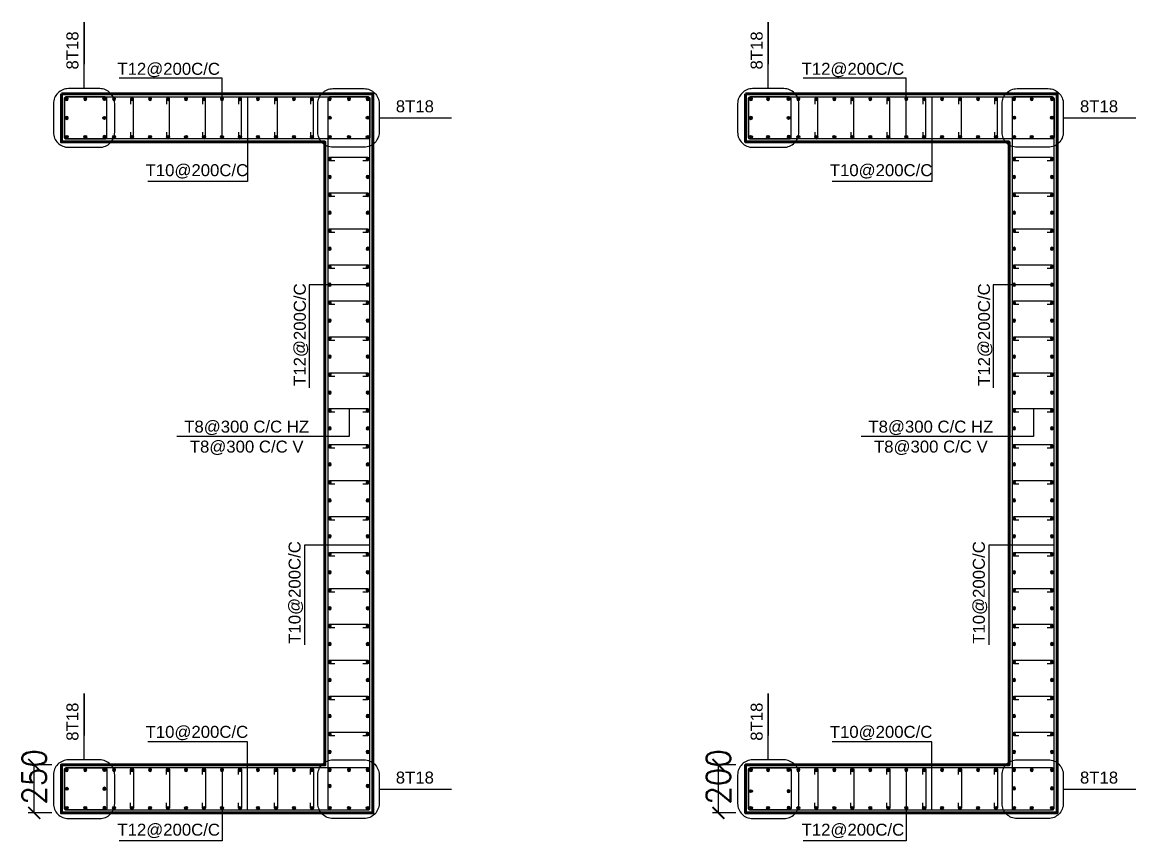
# Model space of a CAD drawing. Header units: millimetres. Extents: x -967280 to 3852, y 2833 to 1955156.
# Drawn here: x -398028 to -391557, y 467041 to 471796 of the extents above; entities that cross this region are included whole.
import ezdxf

# ---------------------------------------------------------------- set-up
doc = ezdxf.new("R2010")
doc.units = ezdxf.units.MM
doc.header["$LTSCALE"] = 1000
doc.header["$PDMODE"] = 35
doc.header["$PDSIZE"] = 25
for name, color, linetype in [('A-WALL-LOW', 4, 'Continuous'), ('BARS', 1, 'Continuous'), ('S -Beams', 2, 'Continuous'), ('ST-STEEL', 4, 'Continuous'), ('ST-TEXT', 3, 'Continuous')]:
    doc.layers.add(name, color=color, linetype=linetype)
doc.layers.add('ST-001-COL-SEC', color=6, linetype='Continuous', lineweight=60)
doc.styles.add('DIM 1', font='arial.ttf', dxfattribs={"width": 0.8})
doc.styles.add('STRECTURAL', font='arial.ttf')
doc.styles.add('TUNELNO', font='romans.shx', dxfattribs={"width": 0.9})
doc.styles.add('TXT DIM 25', font='arial.ttf')
doc.dimstyles.new('50', dxfattribs={"dimscale": 0.666667, "dimtxt": 0.5, "dimasz": 0.12, "dimexe": 0.1, "dimexo": 0.08, "dimgap": 0.15, "dimtad": 1, "dimlfac": 0.4, "dimzin": 4, "dimdsep": 46, "dimtxsty": 'DIM 1', "dimblk": 'ARCHTICK', "dimcen": 0.09, "dimdle": 0.1, "dimclrd": 1, "dimclre": 252, "dimclrt": 2, "dimadec": 0, "dimazin": 0, "dimtfac": 1, "dimtix": 1, "dimtmove": 0, "dimatfit": 3, "dimfxl": 33, "dimtolj": 1, "dimtzin": 0, "dimarcsym": 0})
doc.dimstyles.new('Copy(2) of DSEC', dxfattribs={"dimtxt": 200, "dimasz": 100, "dimexe": 50, "dimexo": 80, "dimgap": 100, "dimtad": 1, "dimdec": 0, "dimrnd": 5, "dimzin": 0, "dimdsep": 46, "dimtxsty": 'TUNELNO', "dimblk": 'ARCHTICK', "dimcen": 0.09, "dimclrd": 1, "dimclre": 1, "dimclrt": 3, "dimadec": 0, "dimazin": 0, "dimtfac": 0.78125, "dimtdec": 0, "dimtix": 1, "dimtmove": 2, "dimatfit": 3, "dimldrblk": 'ARCHTICK', "dimfxl": 1, "dimtolj": 1, "dimtzin": 0, "dimarcsym": 0})
doc.dimstyles.new('ST- DIM1-25', dxfattribs={"dimscale": 0.025, "dimtxt": 1000, "dimasz": 1000, "dimexe": 1000, "dimexo": 1000, "dimgap": 0.5, "dimtad": 2, "dimdec": 0, "dimrnd": 5, "dimzin": 0, "dimdsep": 46, "dimtxsty": 'TXT DIM 25', "dimblk": 'ARCHTICK', "dimcen": 90, "dimdle": 1000, "dimclrd": 1, "dimclre": 1, "dimclrt": 3, "dimadec": 1, "dimazin": 0, "dimtfac": 1, "dimtdec": 0, "dimtofl": 0, "dimtmove": 0, "dimatfit": 3, "dimfxl": 1, "dimtolj": 1, "dimtzin": 0, "dimarcsym": 0})

# ---------------------------------------------------------------- blocks, each defined once
blk = doc.blocks.new('D25')
at = {"layer": 'BARS'}
h = blk.add_hatch(color=256, dxfattribs=at)
h.dxf.hatch_style = 1
edge = h.paths.add_edge_path()
edge.add_arc((0, 0), 12.5, 0, 360)
at = {"layer": 'BARS', "color": 1}
blk.add_circle((0, 0), 12.5, dxfattribs=at)
at = {"layer": 'Defpoints'}
for p, q in [((12.5, 0), (-12.5, 0)), ((0, -12.5), (0, 12.5))]:
    blk.add_line(p, q, dxfattribs=at)
at = {"layer": 'ST-STEEL'}
blk.add_circle((0, 0), 12.5, dxfattribs=at)
blk = doc.blocks.new('_ArchTick')
at = {"color": 0, "linetype": 'ByBlock', "const_width": 0.15}
blk.add_lwpolyline([(-0.5, -0.5), (0.5, 0.5)], dxfattribs=at)
blk = doc.blocks.new('*D69')
at = {"layer": 'Defpoints', "color": 0, "transparency": 16777216}
for p in [(548334, 1629839.3), (548560.2, 1629839.3), (548560.2, 1629439.3)]:
    blk.add_point(p, dxfattribs=at)
at = {"layer": 'S -Beams', "color": 1, "lineweight": -2, "transparency": 16777216}
for p, q in [((548480.2, 1629839.3), (548284, 1629839.3)), ((548334, 1629439.3), (548334, 1629839.3)), ((548480.2, 1629439.3), (548284, 1629439.3))]:
    blk.add_line(p, q, dxfattribs=at)
at = {"layer": 'S -Beams', "color": 1, "lineweight": -2, "transparency": 16777216, "xscale": 100, "yscale": 100, "zscale": 100}
for p, rotation in [((548334, 1629839.3), 90), ((548334, 1629439.3), 270)]:
    blk.add_blockref('_ArchTick', p, dxfattribs=dict(at, rotation=rotation))
at = {"layer": 'S -Beams', "color": 3, "transparency": 16777216, "insert": (548334, 1629739.3), "char_height": 200, "attachment_point": 5, "rotation": 90, "style": 'TUNELNO'}
blk.add_mtext('\\A1;250', dxfattribs=at)
blk = doc.blocks.new('*D73')
at = {"layer": 'Defpoints', "color": 0, "transparency": 16777216}
for p in [(554044.6, 1629839.3), (554270.8, 1629839.3), (554270.8, 1629439.3)]:
    blk.add_point(p, dxfattribs=at)
at = {"layer": 'S -Beams', "color": 1, "lineweight": -2, "transparency": 16777216}
for p, q in [((554190.8, 1629839.3), (553994.6, 1629839.3)), ((554044.6, 1629439.3), (554044.6, 1629839.3)), ((554190.8, 1629439.3), (553994.6, 1629439.3))]:
    blk.add_line(p, q, dxfattribs=at)
at = {"layer": 'S -Beams', "color": 1, "lineweight": -2, "transparency": 16777216, "xscale": 100, "yscale": 100, "zscale": 100}
for p, rotation in [((554044.6, 1629839.3), 90), ((554044.6, 1629439.3), 270)]:
    blk.add_blockref('_ArchTick', p, dxfattribs=dict(at, rotation=rotation))
at = {"layer": 'S -Beams', "color": 3, "transparency": 16777216, "insert": (554044.6, 1629739.3), "char_height": 200, "attachment_point": 5, "rotation": 90, "style": 'TUNELNO'}
blk.add_mtext('\\A1;200', dxfattribs=at)
blk = doc.blocks.new('ST_WAll')
at = {"layer": 'A-WALL-LOW', "color": 1}
for points in [[(548619.3, 1634994.3), (548880.3, 1634994.3, 0.414214), (549005.3, 1635119.3), (549005.3, 1635358.6, 0.414214), (548880.3, 1635483.6), (548619.3, 1635483.6, 0.414214), (548494.3, 1635358.6), (548494.3, 1635119.3, 0.414214)], [(551087.2, 1634994.6), (550826.2, 1634994.6, -0.414214), (550701.2, 1635119.6), (550701.2, 1635358.9, -0.414214), (550826.2, 1635483.9), (551087.2, 1635483.9, -0.414214), (551212.2, 1635358.9), (551212.2, 1635119.6, -0.414214)], [(554329.9, 1634994.3), (554590.9, 1634994.3, 0.414214), (554715.9, 1635119.3), (554715.9, 1635358.6, 0.414214), (554590.9, 1635483.6), (554329.9, 1635483.6, 0.414214), (554204.9, 1635358.6), (554204.9, 1635119.3, 0.414214)], [(556797.8, 1634994.6), (556536.8, 1634994.6, -0.414214), (556411.8, 1635119.6), (556411.8, 1635358.9, -0.414214), (556536.8, 1635483.9), (556797.8, 1635483.9, -0.414214), (556922.8, 1635358.9), (556922.8, 1635119.6, -0.414214)], [(548619.3, 1629392), (548880.3, 1629392, 0.414214), (549005.3, 1629517), (549005.3, 1629756.3, 0.414214), (548880.3, 1629881.3), (548619.3, 1629881.3, 0.414214), (548494.3, 1629756.3), (548494.3, 1629517, 0.414214)], [(551087.2, 1629392.3), (550826.2, 1629392.3, -0.414214), (550701.2, 1629517.3), (550701.2, 1629756.6, -0.414214), (550826.2, 1629881.6), (551087.2, 1629881.6, -0.414214), (551212.2, 1629756.6), (551212.2, 1629517.3, -0.414214)], [(554329.9, 1629392), (554590.9, 1629392, 0.414214), (554715.9, 1629517), (554715.9, 1629756.3, 0.414214), (554590.9, 1629881.3), (554329.9, 1629881.3, 0.414214), (554204.9, 1629756.3), (554204.9, 1629517, 0.414214)], [(556797.8, 1629392.3), (556536.8, 1629392.3, -0.414214), (556411.8, 1629517.3), (556411.8, 1629756.6, -0.414214), (556536.8, 1629881.6), (556797.8, 1629881.6, -0.414214), (556922.8, 1629756.6), (556922.8, 1629517.3, -0.414214)]]:
    blk.add_lwpolyline(points, format="xyb", close=True, dxfattribs=at)
at = {"layer": 'ST-001-COL-SEC'}
for points in [[(548560.2, 1635439.3), (551160.2, 1635439.3), (551160.2, 1629439.3), (548560.2, 1629439.3), (548560.2, 1629839.3), (550760.2, 1629839.3), (550760.2, 1635039.3), (548560.2, 1635039.3)], [(554270.8, 1635439.3), (556870.8, 1635439.3), (556870.8, 1629439.3), (554270.8, 1629439.3), (554270.8, 1629839.3), (556470.8, 1629839.3), (556470.8, 1635039.3), (554270.8, 1635039.3)]]:
    blk.add_lwpolyline(points, close=True, dxfattribs=at)
at = {"layer": 'ST-STEEL'}
for points in [[(548597.7, 1635414.3), (551122.7, 1635414.3, -0.414214), (551135.2, 1635401.8), (551135.2, 1635076.8, -0.414214), (551122.7, 1635064.3), (548597.7, 1635064.3, -0.414214), (548585.2, 1635076.8), (548585.2, 1635401.8, -0.414214)], [(548597.7, 1635064.3), (548927.2, 1635064.3, 0.414214), (548939.7, 1635076.8), (548939.7, 1635401.8, 0.414214), (548927.2, 1635414.3), (548597.7, 1635414.3, 0.414214), (548585.2, 1635401.8), (548585.2, 1635076.8, 0.414214)], [(551122.7, 1635414.3), (550797.7, 1635414.3, 0.414214), (550785.2, 1635401.8), (550785.2, 1629476.8, 0.414214), (550797.7, 1629464.3), (551122.7, 1629464.3, 0.414214), (551135.2, 1629476.8), (551135.2, 1635401.8, 0.414214)], [(554308.3, 1635414.3), (556833.3, 1635414.3, -0.414214), (556845.8, 1635401.8), (556845.8, 1635076.8, -0.414214), (556833.3, 1635064.3), (554308.3, 1635064.3, -0.414214), (554295.8, 1635076.8), (554295.8, 1635401.8, -0.414214)], [(554308.3, 1635064.3), (554637.8, 1635064.3, 0.414214), (554650.3, 1635076.8), (554650.3, 1635401.8, 0.414214), (554637.8, 1635414.3), (554308.3, 1635414.3, 0.414214), (554295.8, 1635401.8), (554295.8, 1635076.8, 0.414214)], [(556833.3, 1635414.3), (556508.3, 1635414.3, 0.414214), (556495.8, 1635401.8), (556495.8, 1629476.8, 0.414214), (556508.3, 1629464.3), (556833.3, 1629464.3, 0.414214), (556845.8, 1629476.8), (556845.8, 1635401.8, 0.414214)], [(548597.7, 1629464.3), (551122.7, 1629464.3, 0.414214), (551135.2, 1629476.8), (551135.2, 1629801.8, 0.414214), (551122.7, 1629814.3), (548597.7, 1629814.3, 0.414214), (548585.2, 1629801.8), (548585.2, 1629476.8, 0.414214)], [(548597.7, 1629814.3), (548927.2, 1629814.3, -0.414214), (548939.7, 1629801.8), (548939.7, 1629476.8, -0.414214), (548927.2, 1629464.3), (548597.7, 1629464.3, -0.414214), (548585.2, 1629476.8), (548585.2, 1629801.8, -0.414214)], [(554308.3, 1629464.3), (556833.3, 1629464.3, 0.414214), (556845.8, 1629476.8), (556845.8, 1629801.8, 0.414214), (556833.3, 1629814.3), (554308.3, 1629814.3, 0.414214), (554295.8, 1629801.8), (554295.8, 1629476.8, 0.414214)], [(554308.3, 1629814.3), (554637.8, 1629814.3, -0.414214), (554650.3, 1629801.8), (554650.3, 1629476.8, -0.414214), (554637.8, 1629464.3), (554308.3, 1629464.3, -0.414214), (554295.8, 1629476.8), (554295.8, 1629801.8, -0.414214)]]:
    blk.add_lwpolyline(points, format="xyb", close=True, dxfattribs=at)
for points in [[(549138.6, 1635120.1), (549138.6, 1635078, 1), (549163.6, 1635078), (549163.6, 1635397.5, 1), (549138.6, 1635397.5), (549138.6, 1635355.3)], [(549438.6, 1635120.1), (549438.6, 1635078, 1), (549463.6, 1635078), (549463.6, 1635397.5, 1), (549438.6, 1635397.5), (549438.6, 1635355.3)], [(549738.6, 1635120.1), (549738.6, 1635078, 1), (549763.6, 1635078), (549763.6, 1635397.5, 1), (549738.6, 1635397.5), (549738.6, 1635355.3)], [(550038.6, 1635120.1), (550038.6, 1635078, 1), (550063.6, 1635078), (550063.6, 1635397.5, 1), (550038.6, 1635397.5), (550038.6, 1635355.3)], [(550338.6, 1635120.1), (550338.6, 1635078, 1), (550363.6, 1635078), (550363.6, 1635397.5, 1), (550338.6, 1635397.5), (550338.6, 1635355.3)], [(550638.6, 1635120.1), (550638.6, 1635078, 1), (550663.6, 1635078), (550663.6, 1635397.5, 1), (550638.6, 1635397.5), (550638.6, 1635355.3)], [(554849.2, 1635120.1), (554849.2, 1635078, 1), (554874.2, 1635078), (554874.2, 1635397.5, 1), (554849.2, 1635397.5), (554849.2, 1635355.3)], [(555149.2, 1635120.1), (555149.2, 1635078, 1), (555174.2, 1635078), (555174.2, 1635397.5, 1), (555149.2, 1635397.5), (555149.2, 1635355.3)], [(555449.2, 1635120.1), (555449.2, 1635078, 1), (555474.2, 1635078), (555474.2, 1635397.5, 1), (555449.2, 1635397.5), (555449.2, 1635355.3)], [(555749.2, 1635120.1), (555749.2, 1635078, 1), (555774.2, 1635078), (555774.2, 1635397.5, 1), (555749.2, 1635397.5), (555749.2, 1635355.3)], [(556049.2, 1635120.1), (556049.2, 1635078, 1), (556074.2, 1635078), (556074.2, 1635397.5, 1), (556049.2, 1635397.5), (556049.2, 1635355.3)], [(556349.2, 1635120.1), (556349.2, 1635078, 1), (556374.2, 1635078), (556374.2, 1635397.5, 1), (556349.2, 1635397.5), (556349.2, 1635355.3)], [(551076.8, 1634885.4), (551118.9, 1634885.4, 1), (551118.9, 1634910.4), (550799.3, 1634910.4, 1), (550799.3, 1634885.4), (550841.6, 1634885.4)], [(551076.8, 1634885.4), (551118.9, 1634885.4, 1), (551118.9, 1634910.4), (550799.3, 1634910.4, 1), (550799.3, 1634885.4), (550841.6, 1634885.4)], [(556787.3, 1634885.4), (556829.5, 1634885.4, 1), (556829.5, 1634910.4), (556509.9, 1634910.4, 1), (556509.9, 1634885.4), (556552.1, 1634885.4)], [(556787.3, 1634885.4), (556829.5, 1634885.4, 1), (556829.5, 1634910.4), (556509.9, 1634910.4, 1), (556509.9, 1634885.4), (556552.1, 1634885.4)], [(551076.8, 1634585.4), (551118.9, 1634585.4, 1), (551118.9, 1634610.4), (550799.3, 1634610.4, 1), (550799.3, 1634585.4), (550841.6, 1634585.4)], [(551076.8, 1634585.4), (551118.9, 1634585.4, 1), (551118.9, 1634610.4), (550799.3, 1634610.4, 1), (550799.3, 1634585.4), (550841.6, 1634585.4)], [(556787.3, 1634585.4), (556829.5, 1634585.4, 1), (556829.5, 1634610.4), (556509.9, 1634610.4, 1), (556509.9, 1634585.4), (556552.1, 1634585.4)], [(556787.3, 1634585.4), (556829.5, 1634585.4, 1), (556829.5, 1634610.4), (556509.9, 1634610.4, 1), (556509.9, 1634585.4), (556552.1, 1634585.4)], [(551076.8, 1634285.4), (551118.9, 1634285.4, 1), (551118.9, 1634310.4), (550799.3, 1634310.4, 1), (550799.3, 1634285.4), (550841.6, 1634285.4)], [(551076.8, 1634285.4), (551118.9, 1634285.4, 1), (551118.9, 1634310.4), (550799.3, 1634310.4, 1), (550799.3, 1634285.4), (550841.6, 1634285.4)], [(556787.3, 1634285.4), (556829.5, 1634285.4, 1), (556829.5, 1634310.4), (556509.9, 1634310.4, 1), (556509.9, 1634285.4), (556552.1, 1634285.4)], [(556787.3, 1634285.4), (556829.5, 1634285.4, 1), (556829.5, 1634310.4), (556509.9, 1634310.4, 1), (556509.9, 1634285.4), (556552.1, 1634285.4)], [(551076.8, 1633985.4), (551118.9, 1633985.4, 1), (551118.9, 1634010.4), (550799.3, 1634010.4, 1), (550799.3, 1633985.4), (550841.6, 1633985.4)], [(551076.8, 1633985.4), (551118.9, 1633985.4, 1), (551118.9, 1634010.4), (550799.3, 1634010.4, 1), (550799.3, 1633985.4), (550841.6, 1633985.4)], [(556787.3, 1633985.4), (556829.5, 1633985.4, 1), (556829.5, 1634010.4), (556509.9, 1634010.4, 1), (556509.9, 1633985.4), (556552.1, 1633985.4)], [(556787.3, 1633985.4), (556829.5, 1633985.4, 1), (556829.5, 1634010.4), (556509.9, 1634010.4, 1), (556509.9, 1633985.4), (556552.1, 1633985.4)], [(551076.8, 1633685.4), (551118.9, 1633685.4, 1), (551118.9, 1633710.4), (550799.3, 1633710.4, 1), (550799.3, 1633685.4), (550841.6, 1633685.4)], [(551076.8, 1633685.4), (551118.9, 1633685.4, 1), (551118.9, 1633710.4), (550799.3, 1633710.4, 1), (550799.3, 1633685.4), (550841.6, 1633685.4)], [(556787.3, 1633685.4), (556829.5, 1633685.4, 1), (556829.5, 1633710.4), (556509.9, 1633710.4, 1), (556509.9, 1633685.4), (556552.1, 1633685.4)], [(556787.3, 1633685.4), (556829.5, 1633685.4, 1), (556829.5, 1633710.4), (556509.9, 1633710.4, 1), (556509.9, 1633685.4), (556552.1, 1633685.4)], [(551076.8, 1633385.4), (551118.9, 1633385.4, 1), (551118.9, 1633410.4), (550799.3, 1633410.4, 1), (550799.3, 1633385.4), (550841.6, 1633385.4)], [(551076.8, 1633385.4), (551118.9, 1633385.4, 1), (551118.9, 1633410.4), (550799.3, 1633410.4, 1), (550799.3, 1633385.4), (550841.6, 1633385.4)], [(556787.3, 1633385.4), (556829.5, 1633385.4, 1), (556829.5, 1633410.4), (556509.9, 1633410.4, 1), (556509.9, 1633385.4), (556552.1, 1633385.4)], [(556787.3, 1633385.4), (556829.5, 1633385.4, 1), (556829.5, 1633410.4), (556509.9, 1633410.4, 1), (556509.9, 1633385.4), (556552.1, 1633385.4)], [(551076.8, 1633085.4), (551118.9, 1633085.4, 1), (551118.9, 1633110.4), (550799.3, 1633110.4, 1), (550799.3, 1633085.4), (550841.6, 1633085.4)], [(551076.8, 1633085.4), (551118.9, 1633085.4, 1), (551118.9, 1633110.4), (550799.3, 1633110.4, 1), (550799.3, 1633085.4), (550841.6, 1633085.4)], [(556787.3, 1633085.4), (556829.5, 1633085.4, 1), (556829.5, 1633110.4), (556509.9, 1633110.4, 1), (556509.9, 1633085.4), (556552.1, 1633085.4)], [(556787.3, 1633085.4), (556829.5, 1633085.4, 1), (556829.5, 1633110.4), (556509.9, 1633110.4, 1), (556509.9, 1633085.4), (556552.1, 1633085.4)], [(551076.8, 1632785.4), (551118.9, 1632785.4, 1), (551118.9, 1632810.4), (550799.3, 1632810.4, 1), (550799.3, 1632785.4), (550841.6, 1632785.4)], [(551076.8, 1632785.4), (551118.9, 1632785.4, 1), (551118.9, 1632810.4), (550799.3, 1632810.4, 1), (550799.3, 1632785.4), (550841.6, 1632785.4)], [(556787.3, 1632785.4), (556829.5, 1632785.4, 1), (556829.5, 1632810.4), (556509.9, 1632810.4, 1), (556509.9, 1632785.4), (556552.1, 1632785.4)], [(556787.3, 1632785.4), (556829.5, 1632785.4, 1), (556829.5, 1632810.4), (556509.9, 1632810.4, 1), (556509.9, 1632785.4), (556552.1, 1632785.4)], [(551076.8, 1632485.4), (551118.9, 1632485.4, 1), (551118.9, 1632510.4), (550799.3, 1632510.4, 1), (550799.3, 1632485.4), (550841.6, 1632485.4)], [(551076.8, 1632485.4), (551118.9, 1632485.4, 1), (551118.9, 1632510.4), (550799.3, 1632510.4, 1), (550799.3, 1632485.4), (550841.6, 1632485.4)], [(556787.3, 1632485.4), (556829.5, 1632485.4, 1), (556829.5, 1632510.4), (556509.9, 1632510.4, 1), (556509.9, 1632485.4), (556552.1, 1632485.4)], [(556787.3, 1632485.4), (556829.5, 1632485.4, 1), (556829.5, 1632510.4), (556509.9, 1632510.4, 1), (556509.9, 1632485.4), (556552.1, 1632485.4)], [(551076.8, 1632185.4), (551118.9, 1632185.4, 1), (551118.9, 1632210.4), (550799.3, 1632210.4, 1), (550799.3, 1632185.4), (550841.6, 1632185.4)], [(551076.8, 1632185.4), (551118.9, 1632185.4, 1), (551118.9, 1632210.4), (550799.3, 1632210.4, 1), (550799.3, 1632185.4), (550841.6, 1632185.4)], [(556787.3, 1632185.4), (556829.5, 1632185.4, 1), (556829.5, 1632210.4), (556509.9, 1632210.4, 1), (556509.9, 1632185.4), (556552.1, 1632185.4)], [(556787.3, 1632185.4), (556829.5, 1632185.4, 1), (556829.5, 1632210.4), (556509.9, 1632210.4, 1), (556509.9, 1632185.4), (556552.1, 1632185.4)], [(551076.8, 1631885.4), (551118.9, 1631885.4, 1), (551118.9, 1631910.4), (550799.3, 1631910.4, 1), (550799.3, 1631885.4), (550841.6, 1631885.4)], [(551076.8, 1631885.4), (551118.9, 1631885.4, 1), (551118.9, 1631910.4), (550799.3, 1631910.4, 1), (550799.3, 1631885.4), (550841.6, 1631885.4)], [(556787.3, 1631885.4), (556829.5, 1631885.4, 1), (556829.5, 1631910.4), (556509.9, 1631910.4, 1), (556509.9, 1631885.4), (556552.1, 1631885.4)], [(556787.3, 1631885.4), (556829.5, 1631885.4, 1), (556829.5, 1631910.4), (556509.9, 1631910.4, 1), (556509.9, 1631885.4), (556552.1, 1631885.4)], [(551076.8, 1631585.4), (551118.9, 1631585.4, 1), (551118.9, 1631610.4), (550799.3, 1631610.4, 1), (550799.3, 1631585.4), (550841.6, 1631585.4)], [(551076.8, 1631585.4), (551118.9, 1631585.4, 1), (551118.9, 1631610.4), (550799.3, 1631610.4, 1), (550799.3, 1631585.4), (550841.6, 1631585.4)], [(556787.3, 1631585.4), (556829.5, 1631585.4, 1), (556829.5, 1631610.4), (556509.9, 1631610.4, 1), (556509.9, 1631585.4), (556552.1, 1631585.4)], [(556787.3, 1631585.4), (556829.5, 1631585.4, 1), (556829.5, 1631610.4), (556509.9, 1631610.4, 1), (556509.9, 1631585.4), (556552.1, 1631585.4)], [(551076.8, 1631285.4), (551118.9, 1631285.4, 1), (551118.9, 1631310.4), (550799.3, 1631310.4, 1), (550799.3, 1631285.4), (550841.6, 1631285.4)], [(551076.8, 1631285.4), (551118.9, 1631285.4, 1), (551118.9, 1631310.4), (550799.3, 1631310.4, 1), (550799.3, 1631285.4), (550841.6, 1631285.4)], [(556787.3, 1631285.4), (556829.5, 1631285.4, 1), (556829.5, 1631310.4), (556509.9, 1631310.4, 1), (556509.9, 1631285.4), (556552.1, 1631285.4)], [(556787.3, 1631285.4), (556829.5, 1631285.4, 1), (556829.5, 1631310.4), (556509.9, 1631310.4, 1), (556509.9, 1631285.4), (556552.1, 1631285.4)], [(551076.8, 1630985.4), (551118.9, 1630985.4, 1), (551118.9, 1631010.4), (550799.3, 1631010.4, 1), (550799.3, 1630985.4), (550841.6, 1630985.4)], [(551076.8, 1630985.4), (551118.9, 1630985.4, 1), (551118.9, 1631010.4), (550799.3, 1631010.4, 1), (550799.3, 1630985.4), (550841.6, 1630985.4)], [(556787.3, 1630985.4), (556829.5, 1630985.4, 1), (556829.5, 1631010.4), (556509.9, 1631010.4, 1), (556509.9, 1630985.4), (556552.1, 1630985.4)], [(556787.3, 1630985.4), (556829.5, 1630985.4, 1), (556829.5, 1631010.4), (556509.9, 1631010.4, 1), (556509.9, 1630985.4), (556552.1, 1630985.4)], [(551076.8, 1630685.4), (551118.9, 1630685.4, 1), (551118.9, 1630710.4), (550799.3, 1630710.4, 1), (550799.3, 1630685.4), (550841.6, 1630685.4)], [(551076.8, 1630685.4), (551118.9, 1630685.4, 1), (551118.9, 1630710.4), (550799.3, 1630710.4, 1), (550799.3, 1630685.4), (550841.6, 1630685.4)], [(556787.3, 1630685.4), (556829.5, 1630685.4, 1), (556829.5, 1630710.4), (556509.9, 1630710.4, 1), (556509.9, 1630685.4), (556552.1, 1630685.4)], [(556787.3, 1630685.4), (556829.5, 1630685.4, 1), (556829.5, 1630710.4), (556509.9, 1630710.4, 1), (556509.9, 1630685.4), (556552.1, 1630685.4)], [(551076.8, 1630385.4), (551118.9, 1630385.4, 1), (551118.9, 1630410.4), (550799.3, 1630410.4, 1), (550799.3, 1630385.4), (550841.6, 1630385.4)], [(551076.8, 1630385.4), (551118.9, 1630385.4, 1), (551118.9, 1630410.4), (550799.3, 1630410.4, 1), (550799.3, 1630385.4), (550841.6, 1630385.4)], [(556787.3, 1630385.4), (556829.5, 1630385.4, 1), (556829.5, 1630410.4), (556509.9, 1630410.4, 1), (556509.9, 1630385.4), (556552.1, 1630385.4)], [(556787.3, 1630385.4), (556829.5, 1630385.4, 1), (556829.5, 1630410.4), (556509.9, 1630410.4, 1), (556509.9, 1630385.4), (556552.1, 1630385.4)], [(551076.8, 1630085.4), (551118.9, 1630085.4, 1), (551118.9, 1630110.4), (550799.3, 1630110.4, 1), (550799.3, 1630085.4), (550841.6, 1630085.4)], [(551076.8, 1630085.4), (551118.9, 1630085.4, 1), (551118.9, 1630110.4), (550799.3, 1630110.4, 1), (550799.3, 1630085.4), (550841.6, 1630085.4)], [(556787.3, 1630085.4), (556829.5, 1630085.4, 1), (556829.5, 1630110.4), (556509.9, 1630110.4, 1), (556509.9, 1630085.4), (556552.1, 1630085.4)], [(556787.3, 1630085.4), (556829.5, 1630085.4, 1), (556829.5, 1630110.4), (556509.9, 1630110.4, 1), (556509.9, 1630085.4), (556552.1, 1630085.4)], [(549138.6, 1629758.4), (549138.6, 1629800.5, -1), (549163.6, 1629800.5), (549163.6, 1629481, -1), (549138.6, 1629481), (549138.6, 1629523.2)], [(549438.6, 1629758.4), (549438.6, 1629800.5, -1), (549463.6, 1629800.5), (549463.6, 1629481, -1), (549438.6, 1629481), (549438.6, 1629523.2)], [(549738.6, 1629758.4), (549738.6, 1629800.5, -1), (549763.6, 1629800.5), (549763.6, 1629481, -1), (549738.6, 1629481), (549738.6, 1629523.2)], [(550038.6, 1629758.4), (550038.6, 1629800.5, -1), (550063.6, 1629800.5), (550063.6, 1629481, -1), (550038.6, 1629481), (550038.6, 1629523.2)], [(550338.6, 1629758.4), (550338.6, 1629800.5, -1), (550363.6, 1629800.5), (550363.6, 1629481, -1), (550338.6, 1629481), (550338.6, 1629523.2)], [(550638.6, 1629758.4), (550638.6, 1629800.5, -1), (550663.6, 1629800.5), (550663.6, 1629481, -1), (550638.6, 1629481), (550638.6, 1629523.2)], [(554849.2, 1629758.4), (554849.2, 1629800.5, -1), (554874.2, 1629800.5), (554874.2, 1629481, -1), (554849.2, 1629481), (554849.2, 1629523.2)], [(555149.2, 1629758.4), (555149.2, 1629800.5, -1), (555174.2, 1629800.5), (555174.2, 1629481, -1), (555149.2, 1629481), (555149.2, 1629523.2)], [(555449.2, 1629758.4), (555449.2, 1629800.5, -1), (555474.2, 1629800.5), (555474.2, 1629481, -1), (555449.2, 1629481), (555449.2, 1629523.2)], [(555749.2, 1629758.4), (555749.2, 1629800.5, -1), (555774.2, 1629800.5), (555774.2, 1629481, -1), (555749.2, 1629481), (555749.2, 1629523.2)], [(556049.2, 1629758.4), (556049.2, 1629800.5, -1), (556074.2, 1629800.5), (556074.2, 1629481, -1), (556049.2, 1629481), (556049.2, 1629523.2)], [(556349.2, 1629758.4), (556349.2, 1629800.5, -1), (556374.2, 1629800.5), (556374.2, 1629481, -1), (556349.2, 1629481), (556349.2, 1629523.2)]]:
    blk.add_lwpolyline(points, format="xyb", dxfattribs=at)
at = {"layer": 'ST-STEEL', "color": 0}
for p, xscale, rotation in [((548605.5, 1635397.5), -1.000000000000001, 90), ((548759.8, 1635397.5), -1.000000000000001, 90), ((549001, 1635397.5), -1.000000000000001, 90), ((549151, 1635397.5), -1.000000000000001, 90), ((549301, 1635397.5), -1.000000000000001, 90), ((549451, 1635397.5), -1.000000000000001, 90), ((549601, 1635397.5), -1.000000000000001, 90), ((549751, 1635397.5), -1.000000000000001, 90), ((549901, 1635397.5), -1.000000000000001, 90), ((550051, 1635397.5), -1.000000000000001, 90), ((550201, 1635397.5), -1.000000000000001, 90), ((550351, 1635397.5), -1.000000000000001, 90), ((550501, 1635397.5), -1.000000000000001, 90), ((550651, 1635397.5), -1.000000000000001, 90), ((550801, 1635397.5), -1.000000000000001, 90), ((550960.6, 1635397.5), -1.000000000000001, 90), ((551117.2, 1635397.5), -1.000000000000001, 90), ((554316.1, 1635397.5), -1.000000000000001, 90), ((554459, 1635397.5), -1.000000000000001, 90), ((554711.5, 1635397.5), -1.000000000000001, 90), ((554861.5, 1635397.5), -1.000000000000001, 90), ((555011.5, 1635397.5), -1.000000000000001, 90), ((555161.5, 1635397.5), -1.000000000000001, 90), ((555311.5, 1635397.5), -1.000000000000001, 90), ((555461.5, 1635397.5), -1.000000000000001, 90), ((555611.5, 1635397.5), -1.000000000000001, 90), ((555761.5, 1635397.5), -1.000000000000001, 90), ((555911.5, 1635397.5), -1.000000000000001, 90), ((556061.5, 1635397.5), -1.000000000000001, 90), ((556211.5, 1635397.5), -1.000000000000001, 90), ((556361.5, 1635397.5), -1.000000000000001, 90), ((556511.5, 1635397.5), -1.000000000000001, 90), ((556659.8, 1635397.5), -1.000000000000001, 90), ((556827.8, 1635397.5), -1.000000000000001, 90), ((548605.5, 1635239.5), -1.000000000000001, 90), ((554316.1, 1635239.5), -1.000000000000001, 90), ((548919.6, 1635081), -1, 270), ((554630.2, 1635081), -1, 270), ((550801, 1634897.5), -1.000000000000001, 90), ((551117.2, 1634897.5), -1.000000000000001, 90), ((556511.5, 1634897.5), -1.000000000000001, 90), ((556827.8, 1634897.5), -1.000000000000001, 90), ((550801, 1634747.5), -1.000000000000001, 90), ((551117.2, 1634747.5), -1.000000000000001, 90), ((556511.5, 1634747.5), -1.000000000000001, 90), ((556827.8, 1634747.5), -1.000000000000001, 90), ((550801, 1634597.5), -1.000000000000001, 90), ((551117.2, 1634597.5), -1.000000000000001, 90), ((556511.5, 1634597.5), -1.000000000000001, 90), ((556827.8, 1634597.5), -1.000000000000001, 90), ((550801, 1634447.5), -1.000000000000001, 90), ((551117.2, 1634447.5), -1.000000000000001, 90), ((556511.5, 1634447.5), -1.000000000000001, 90), ((556827.8, 1634447.5), -1.000000000000001, 90), ((550801, 1634297.5), -1.000000000000001, 90), ((551117.2, 1634297.5), -1.000000000000001, 90), ((556511.5, 1634297.5), -1.000000000000001, 90), ((556827.8, 1634297.5), -1.000000000000001, 90), ((550801, 1634147.5), -1.000000000000001, 90), ((551117.2, 1634147.5), -1.000000000000001, 90), ((556511.5, 1634147.5), -1.000000000000001, 90), ((556827.8, 1634147.5), -1.000000000000001, 90), ((550801, 1633997.5), -1.000000000000001, 90), ((551117.2, 1633997.5), -1.000000000000001, 90), ((556511.5, 1633997.5), -1.000000000000001, 90), ((556827.8, 1633997.5), -1.000000000000001, 90), ((550801, 1633847.5), -1.000000000000001, 90), ((551117.2, 1633847.5), -1.000000000000001, 90), ((556511.5, 1633847.5), -1.000000000000001, 90), ((556827.8, 1633847.5), -1.000000000000001, 90), ((550801, 1633697.5), -1.000000000000001, 90), ((551117.2, 1633697.5), -1.000000000000001, 90), ((556511.5, 1633697.5), -1.000000000000001, 90), ((556827.8, 1633697.5), -1.000000000000001, 90), ((550801, 1633547.5), -1.000000000000001, 90), ((551117.2, 1633547.5), -1.000000000000001, 90), ((556511.5, 1633547.5), -1.000000000000001, 90), ((556827.8, 1633547.5), -1.000000000000001, 90), ((550801, 1633397.5), -1.000000000000001, 90), ((551117.2, 1633397.5), -1.000000000000001, 90), ((556511.5, 1633397.5), -1.000000000000001, 90), ((556827.8, 1633397.5), -1.000000000000001, 90), ((550801, 1633247.5), -1.000000000000001, 90), ((551117.2, 1633247.5), -1.000000000000001, 90), ((556511.5, 1633247.5), -1.000000000000001, 90), ((556827.8, 1633247.5), -1.000000000000001, 90), ((550801, 1633097.5), -1.000000000000001, 90), ((551117.2, 1633097.5), -1.000000000000001, 90), ((556511.5, 1633097.5), -1.000000000000001, 90), ((556827.8, 1633097.5), -1.000000000000001, 90), ((550801, 1632947.5), -1.000000000000001, 90), ((551117.2, 1632947.5), -1.000000000000001, 90), ((556511.5, 1632947.5), -1.000000000000001, 90), ((556827.8, 1632947.5), -1.000000000000001, 90), ((550801, 1632797.5), -1.000000000000001, 90), ((551117.2, 1632797.5), -1.000000000000001, 90), ((556511.5, 1632797.5), -1.000000000000001, 90), ((556827.8, 1632797.5), -1.000000000000001, 90), ((550801, 1632647.5), -1.000000000000001, 90), ((551117.2, 1632647.5), -1.000000000000001, 90), ((556511.5, 1632647.5), -1.000000000000001, 90), ((556827.8, 1632647.5), -1.000000000000001, 90), ((550801, 1632497.5), -1.000000000000001, 90), ((551117.2, 1632497.5), -1.000000000000001, 90), ((556511.5, 1632497.5), -1.000000000000001, 90), ((556827.8, 1632497.5), -1.000000000000001, 90), ((550801, 1632347.5), -1.000000000000001, 90), ((551117.2, 1632347.5), -1.000000000000001, 90), ((556511.5, 1632347.5), -1.000000000000001, 90), ((556827.8, 1632347.5), -1.000000000000001, 90), ((550801, 1632197.5), -1.000000000000001, 90), ((551117.2, 1632197.5), -1.000000000000001, 90), ((556511.5, 1632197.5), -1.000000000000001, 90), ((556827.8, 1632197.5), -1.000000000000001, 90), ((550801, 1632047.5), -1.000000000000001, 90), ((551117.2, 1632047.5), -1.000000000000001, 90), ((556511.5, 1632047.5), -1.000000000000001, 90), ((556827.8, 1632047.5), -1.000000000000001, 90), ((550801, 1631897.5), -1.000000000000001, 90), ((551117.2, 1631897.5), -1.000000000000001, 90), ((556511.5, 1631897.5), -1.000000000000001, 90), ((556827.8, 1631897.5), -1.000000000000001, 90), ((550801, 1631747.5), -1.000000000000001, 90), ((551117.2, 1631747.5), -1.000000000000001, 90), ((556511.5, 1631747.5), -1.000000000000001, 90), ((556827.8, 1631747.5), -1.000000000000001, 90), ((550801, 1631597.5), -1.000000000000001, 90), ((551117.2, 1631597.5), -1.000000000000001, 90), ((556511.5, 1631597.5), -1.000000000000001, 90), ((556827.8, 1631597.5), -1.000000000000001, 90), ((550801, 1631447.5), -1.000000000000001, 90), ((551117.2, 1631447.5), -1.000000000000001, 90), ((556511.5, 1631447.5), -1.000000000000001, 90), ((556827.8, 1631447.5), -1.000000000000001, 90), ((550801, 1631297.5), -1.000000000000001, 90), ((551117.2, 1631297.5), -1.000000000000001, 90), ((556511.5, 1631297.5), -1.000000000000001, 90), ((556827.8, 1631297.5), -1.000000000000001, 90), ((550801, 1631147.5), -1.000000000000001, 90), ((551117.2, 1631147.5), -1.000000000000001, 90), ((556511.5, 1631147.5), -1.000000000000001, 90), ((556827.8, 1631147.5), -1.000000000000001, 90), ((550801, 1630997.5), -1.000000000000001, 90), ((551117.2, 1630997.5), -1.000000000000001, 90), ((556511.5, 1630997.5), -1.000000000000001, 90), ((556827.8, 1630997.5), -1.000000000000001, 90), ((550801, 1630847.5), -1.000000000000001, 90), ((551117.2, 1630847.5), -1.000000000000001, 90), ((556511.5, 1630847.5), -1.000000000000001, 90), ((556827.8, 1630847.5), -1.000000000000001, 90), ((550801, 1630697.5), -1.000000000000001, 90), ((551117.2, 1630697.5), -1.000000000000001, 90), ((556511.5, 1630697.5), -1.000000000000001, 90), ((556827.8, 1630697.5), -1.000000000000001, 90), ((550801, 1630547.5), -1.000000000000001, 90), ((551117.2, 1630547.5), -1.000000000000001, 90), ((556511.5, 1630547.5), -1.000000000000001, 90), ((556827.8, 1630547.5), -1.000000000000001, 90), ((550801, 1630397.5), -1.000000000000001, 90), ((551117.2, 1630397.5), -1.000000000000001, 90), ((556511.5, 1630397.5), -1.000000000000001, 90), ((556827.8, 1630397.5), -1.000000000000001, 90), ((550801, 1630247.5), -1.000000000000001, 90), ((551117.2, 1630247.5), -1.000000000000001, 90), ((556511.5, 1630247.5), -1.000000000000001, 90), ((556827.8, 1630247.5), -1.000000000000001, 90), ((550801, 1630097.5), -1.000000000000001, 90), ((551117.2, 1630097.5), -1.000000000000001, 90), ((556511.5, 1630097.5), -1.000000000000001, 90), ((556827.8, 1630097.5), -1.000000000000001, 90), ((550801, 1629947.5), -1.000000000000001, 90), ((551117.2, 1629947.5), -1.000000000000001, 90), ((556511.5, 1629947.5), -1.000000000000001, 90), ((556827.8, 1629947.5), -1.000000000000001, 90), ((548605.5, 1629797.5), -1.000000000000001, 90), ((548759.8, 1629797.5), -1.000000000000001, 90), ((549001, 1629797.5), -1.000000000000001, 90), ((549151, 1629797.5), -1.000000000000001, 90), ((549301, 1629797.5), -1.000000000000001, 90), ((549451, 1629797.5), -1.000000000000001, 90), ((549601, 1629797.5), -1.000000000000001, 90), ((549751, 1629797.5), -1.000000000000001, 90), ((549901, 1629797.5), -1.000000000000001, 90), ((550051, 1629797.5), -1.000000000000001, 90), ((550201, 1629797.5), -1.000000000000001, 90), ((550351, 1629797.5), -1.000000000000001, 90), ((550501, 1629797.5), -1.000000000000001, 90), ((550651, 1629797.5), -1.000000000000001, 90), ((550801, 1629797.5), -1.000000000000001, 90), ((550960.6, 1629797.5), -1.000000000000001, 90), ((551117.2, 1629797.5), -1.000000000000001, 90), ((554316.1, 1629797.5), -1.000000000000001, 90), ((554459, 1629797.5), -1.000000000000001, 90), ((554711.5, 1629797.5), -1.000000000000001, 90), ((554861.5, 1629797.5), -1.000000000000001, 90), ((555011.5, 1629797.5), -1.000000000000001, 90), ((555161.5, 1629797.5), -1.000000000000001, 90), ((555311.5, 1629797.5), -1.000000000000001, 90), ((555461.5, 1629797.5), -1.000000000000001, 90), ((555611.5, 1629797.5), -1.000000000000001, 90), ((555761.5, 1629797.5), -1.000000000000001, 90), ((555911.5, 1629797.5), -1.000000000000001, 90), ((556061.5, 1629797.5), -1.000000000000001, 90), ((556211.5, 1629797.5), -1.000000000000001, 90), ((556361.5, 1629797.5), -1.000000000000001, 90), ((556511.5, 1629797.5), -1.000000000000001, 90), ((556659.8, 1629797.5), -1.000000000000001, 90), ((556827.8, 1629797.5), -1.000000000000001, 90), ((548919.4, 1629640.6), -1, 270), ((550801, 1629664.2), -1.000000000000001, 90), ((551117.2, 1629664.2), -1.000000000000001, 90), ((554630, 1629620.5), -1, 270), ((556511.5, 1629644.1), -1.000000000000001, 90), ((556827.8, 1629644.1), -1.000000000000001, 90), ((548919.6, 1629481), -1, 270), ((554630.2, 1629481), -1, 270)]:
    blk.add_blockref('D25', p, dxfattribs=dict(at, xscale=xscale, rotation=rotation))
for p, rotation in [((548919.6, 1635397.5), 270), ((554630.2, 1635397.5), 270), ((548919.4, 1635239.5), 270), ((550801, 1635240.2), 90), ((551117.2, 1635240.2), 90), ((554630, 1635239.5), 270), ((556511.5, 1635241.1), 90), ((556827.8, 1635241.1), 90), ((548605.5, 1635081), 90), ((548759.8, 1635081), 90), ((549001, 1635081), 90), ((549151, 1635081), 90), ((549301, 1635081), 90), ((549451, 1635081), 90), ((549601, 1635081), 90), ((549751, 1635081), 90), ((549901, 1635081), 90), ((550051, 1635081), 90), ((550201, 1635081), 90), ((550351, 1635081), 90), ((550501, 1635081), 90), ((550651, 1635081), 90), ((550801, 1635081), 90), ((550960.6, 1635081), 90), ((551117.2, 1635081), 90), ((554316.1, 1635081), 90), ((554459, 1635081), 90), ((554711.5, 1635081), 90), ((554861.5, 1635081), 90), ((555011.5, 1635081), 90), ((555161.5, 1635081), 90), ((555311.5, 1635081), 90), ((555461.5, 1635081), 90), ((555611.5, 1635081), 90), ((555761.5, 1635081), 90), ((555911.5, 1635081), 90), ((556061.5, 1635081), 90), ((556211.5, 1635081), 90), ((556361.5, 1635081), 90), ((556511.5, 1635081), 90), ((556659.8, 1635081), 90), ((556827.8, 1635081), 90), ((548919.6, 1629797.5), 270), ((554630.2, 1629797.5), 270), ((548605.5, 1629640.6), 90), ((554316.1, 1629620.5), 90), ((548605.5, 1629481), 90), ((548759.8, 1629481), 90), ((549001, 1629481), 90), ((549151, 1629481), 90), ((549301, 1629481), 90), ((549451, 1629481), 90), ((549601, 1629481), 90), ((549751, 1629481), 90), ((549901, 1629481), 90), ((550051, 1629481), 90), ((550201, 1629481), 90), ((550351, 1629481), 90), ((550501, 1629481), 90), ((550651, 1629481), 90), ((550801, 1629481), 90), ((550960.6, 1629481), 90), ((551117.2, 1629481), 90), ((554316.1, 1629481), 90), ((554459, 1629481), 90), ((554711.5, 1629481), 90), ((554861.5, 1629481), 90), ((555011.5, 1629481), 90), ((555161.5, 1629481), 90), ((555311.5, 1629481), 90), ((555461.5, 1629481), 90), ((555611.5, 1629481), 90), ((555761.5, 1629481), 90), ((555911.5, 1629481), 90), ((556061.5, 1629481), 90), ((556211.5, 1629481), 90), ((556361.5, 1629481), 90), ((556511.5, 1629481), 90), ((556659.8, 1629481), 90), ((556827.8, 1629481), 90)]:
    blk.add_blockref('D25', p, dxfattribs=dict(at, rotation=rotation))
at = {"layer": 'ST-TEXT', "color": 3, "style": 'STRECTURAL'}
for p in [(549028.2, 1635599.3), (554738.8, 1635599.3), (549028.2, 1629249.1), (554738.8, 1629249.1)]:
    blk.add_text('T12@200C/C', height=100, dxfattribs=at).set_placement(p)
for p in [(550600.5, 1633002.8), (556311.1, 1633002.8)]:
    blk.add_text('T12@200C/C', height=100, rotation=90, dxfattribs=at).set_placement(p)
at = {"layer": 'ST-TEXT', "color": 3, "char_height": 100, "attachment_point": 5, "rotation": 90, "style": 'STRECTURAL'}
for s, insert in [('\\A1;8T18\\P  ', (548736.7, 1635802.5)), ('\\A1;8T18\\P  ', (554447.3, 1635802.5)), ('\\A1;T10@200C/C', (550517.3, 1631278.9)), ('\\A1;T10@200C/C', (556227.9, 1631278.9)), ('\\A1;8T18\\P  ', (548736.7, 1630200.2)), ('\\A1;8T18\\P  ', (554447.3, 1630200.2))]:
    blk.add_mtext(s, dxfattribs=dict(at, insert=insert))
at = {"layer": 'ST-TEXT', "color": 3, "char_height": 100, "attachment_point": 5, "style": 'STRECTURAL'}
for s, insert in [('\\A1;8T18\\P  ', (551510.6, 1635252.4)), ('\\A1;8T18\\P  ', (557221.2, 1635252.4)), ('\\A1;T10@200C/C', (549691.5, 1634793.3)), ('\\A1;T10@200C/C', (555402.1, 1634793.3)), ('\\A1;T8@300 C/C HZ\\PT8@300 C/C V  ', (550106.9, 1632569.6)), ('\\A1;T8@300 C/C HZ\\PT8@300 C/C V  ', (555817.5, 1632569.6)), ('\\A1;T10@200C/C', (549691.5, 1630105.5)), ('\\A1;T10@200C/C', (555402.1, 1630105.5)), ('\\A1;8T18\\P  ', (551510.6, 1629650.1)), ('\\A1;8T18\\P  ', (557221.2, 1629650.1))]:
    blk.add_mtext(s, dxfattribs=dict(at, insert=insert))
at = {"layer": 'S -Beams'}
for base, p1, p2, text, picture, middle in [((548334, 1629839.3), (548560.2, 1629439.3), (548560.2, 1629839.3), '250', '*D69', (548334, 1629739.3)), ((554044.6, 1629839.3), (554270.8, 1629439.3), (554270.8, 1629839.3), '200', '*D73', (554044.6, 1629739.3))]:
    dim = blk.add_linear_dim(base=base, p1=p1, p2=p2, angle=90, text=text, dimstyle='Copy(2) of DSEC', dxfattribs=at)
    dim.commit()
    dim.dimension.update_dxf_attribs({"geometry": picture, "text_midpoint": middle, "dimtype": 128})
for points in [[(549902.1, 1635085), (549901.6, 1635571.7), (549041.4, 1635571.7)], [(549901.6, 1635398.9), (549901.6, 1635571.7), (549041.4, 1635571.7)], [(555612.7, 1635085), (555612.2, 1635571.7), (554752, 1635571.7)], [(555612.2, 1635398.9), (555612.2, 1635571.7), (554752, 1635571.7)], [(551113.3, 1633847.5), (550627.6, 1633847), (550627.6, 1632986.8)], [(550801, 1633847), (550627.6, 1633847), (550627.6, 1632986.8)], [(556823.9, 1633847.5), (556338.2, 1633847), (556338.2, 1632986.8)], [(556511.5, 1633847), (556338.2, 1633847), (556338.2, 1632986.8)], [(549902.1, 1629797.2), (549901.6, 1629206.8), (549041.4, 1629206.8)], [(555612.7, 1629797.2), (555612.2, 1629206.8), (554752, 1629206.8)], [(549901.6, 1629483.3), (549901.6, 1629206.8), (549041.4, 1629206.8)], [(555612.2, 1629483.3), (555612.2, 1629206.8), (554752, 1629206.8)]]:
    blk.add_leader(points, dimstyle='50', override={"dimasz": 0.075, "dimtad": 0, "dimldrblk": 'Origin'})
at = {"layer": 'A-WALL-LOW', "color": 6}
for points in [[(548749.8, 1635483.6), (548749.8, 1636037.7), (548749.8, 1635688.2)], [(554460.4, 1635483.6), (554460.4, 1636037.7), (554460.4, 1635688.2)], [(550115.2, 1635411.9), (550115.2, 1634708.1), (549281.9, 1634708.1)], [(555825.8, 1635411.9), (555825.8, 1634708.1), (554992.5, 1634708.1)], [(551212.2, 1635239.3), (551462.9, 1635239.3), (551816.8, 1635239.3)], [(556922.8, 1635239.3), (557173.5, 1635239.3), (557527.4, 1635239.3)], [(550115.2, 1635064.3), (550115.2, 1634708.1), (549281.9, 1634708.1)], [(555825.8, 1635064.3), (555825.8, 1634708.1), (554992.5, 1634708.1)], [(550963.8, 1632807.5), (550963.8, 1632579.8), (549524.5, 1632579.8)], [(556674.4, 1632807.5), (556674.4, 1632579.8), (555235.1, 1632579.8)], [(551134.4, 1631674.7), (550590.3, 1631674.7), (550590.3, 1630841.4)], [(550785.2, 1631674.7), (550590.3, 1631674.7), (550590.3, 1630841.4)], [(556845, 1631674.7), (556300.9, 1631674.7), (556300.9, 1630841.4)], [(556495.8, 1631674.7), (556300.9, 1631674.7), (556300.9, 1630841.4)], [(548749.8, 1629881.3), (548749.8, 1630435.4), (548749.8, 1630085.9)], [(554460.4, 1629881.3), (554460.4, 1630435.4), (554460.4, 1630085.9)], [(550115.2, 1629466.6), (550115.2, 1630032.6), (549281.9, 1630032.6)], [(550115.2, 1629814.3), (550115.2, 1630032.6), (549281.9, 1630032.6)], [(555825.8, 1629466.6), (555825.8, 1630032.6), (554992.5, 1630032.6)], [(555825.8, 1629814.3), (555825.8, 1630032.6), (554992.5, 1630032.6)], [(551212.2, 1629637), (551462.9, 1629637), (551816.8, 1629637)], [(556922.8, 1629637), (557173.5, 1629637), (557527.4, 1629637)]]:
    blk.add_leader(points, dimstyle='ST- DIM1-25', override={"dimasz": 1.5, "dimtad": 0}, dxfattribs=at)

msp = doc.modelspace()

# ---------------------------------------------------------------- block references
at = {"layer": 'S -Beams', "color": 8, "xscale": 0.6962368658832686, "yscale": 0.6962368658832686, "zscale": 0.6962368658832686}
msp.add_blockref('ST_WAll', (-779728.3, -667273.3), dxfattribs=at)

doc.saveas('drawing.dxf')
